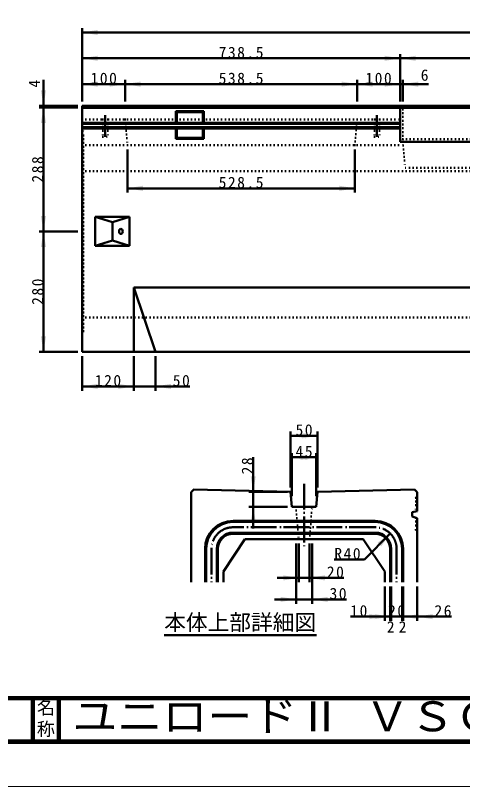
# Model space of a CAD drawing. Units: millimetres, scale not verified. Extents: x -2102 to 2102, y -1485 to 1485.
# Drawn here: x -323 to 716, y -1485 to 306 of the extents above; entities that cross this region are included whole.
import ezdxf
from ezdxf.enums import TextEntityAlignment as Align

# ---------------------------------------------------------------- set-up
doc = ezdxf.new("R2010")
doc.units = ezdxf.units.MM
doc.header["$LTSCALE"] = 5
doc.linetypes.add('DOTTED', pattern=[1.75, 0.25, -1.5])
doc.linetypes.add('LONG_DASHED_DOTTED', pattern=[15.25, 12, -1.5, 0.25, -1.5])
doc.layers.add('0-0_V-nasSTD', color=7, linetype='Continuous', lineweight=35)
doc.layers.add('0-1_0', color=7, linetype='Continuous', lineweight=50)
doc.styles.add('ＭＳ ゴシック', font='')
doc.styles.get('ＭＳ ゴシック').set_extended_font_data('MS Gothic')

msp = doc.modelspace()

# ---------------------------------------------------------------- linework, layer by layer
at = {"layer": '0-0_V-nasSTD', "linetype": 'DOTTED', "lineweight": 50}
for p, q in [((328.526, -835.31), (334.776, -910.31)), ((359.776, -910.31), (366.026, -835.31))]:
    msp.add_line(p, q, dxfattribs=at)
at = {"layer": '0-0_V-nasSTD', "lineweight": 100}
for p, q in [((-282.5, -1280), (-282.5, -1380)), ((-222.5, -1280), (-222.5, -1380)), ((-1997.5, -1380), (1997.5, -1380))]:
    msp.add_line(p, q, dxfattribs=at)
at = {"layer": '0-0_V-nasSTD', "lineweight": 18}
for points in [[(-2102.5, -1485), (-2102.5, 1485), (2102.5, 1485), (2102.5, -1485)], [(-2002.5, -1385), (-2002.5, 1385), (2002.5, 1385), (2002.5, -1385)]]:
    msp.add_lwpolyline(points, close=True, dxfattribs=at)
at = {"layer": '0-0_V-nasSTD'}
for points in [[(-168.15, 266.38), (-132.15, 260.38), (-132.15, 272.38)], [(-168.15, 206.38), (-132.15, 200.38), (-132.15, 212.38)], [(534.35, 200.38), (534.35, 212.38), (570.35, 206.38)], [(570.35, 206.38), (606.35, 200.38), (606.35, 212.38)], [(-168.15, 146.38), (-132.15, 140.38), (-132.15, 152.38)], [(-104.15, 140.38), (-104.15, 152.38), (-68.15, 146.38)], [(-68.15, 146.38), (-32.15, 140.38), (-32.15, 152.38)], [(434.35, 140.38), (434.35, 152.38), (470.35, 146.38)], [(470.35, 146.38), (506.35, 140.38), (506.35, 152.38)], [(534.35, 140.38), (534.35, 152.38), (570.35, 146.38)], [(576.35, 146.38), (612.35, 140.38), (612.35, 152.38)], [(-264.15, 132.38), (-258.15, 96.38), (-252.15, 132.38)], [(-264.15, 56.38), (-258.15, 92.38), (-252.15, 56.38)], [(-63.15, -95.62), (-27.15, -101.62), (-27.15, -89.62)], [(429.35, -101.62), (429.35, -89.62), (465.35, -95.62)], [(-264.15, -159.62), (-258.15, -195.62), (-252.15, -159.62)], [(-264.15, -231.62), (-258.15, -195.62), (-252.15, -231.62)], [(-264.15, -439.62), (-258.15, -475.62), (-252.15, -439.62)], [(-168.15, -555.62), (-132.15, -561.62), (-132.15, -549.62)], [(-84.15, -561.62), (-84.15, -549.62), (-48.15, -555.62)], [(1.85, -555.62), (37.85, -561.62), (37.85, -549.62)], [(316.026, -670.31), (352.026, -676.31), (352.026, -664.31)], [(342.526, -676.31), (342.526, -664.31), (378.526, -670.31)], [(319.151, -720.31), (355.151, -726.31), (355.151, -714.31)], [(339.401, -726.31), (339.401, -714.31), (375.401, -720.31)], [(223.151, -764.31), (229.151, -800.31), (235.151, -764.31)], [(223.151, -871.31), (229.151, -835.31), (235.151, -871.31)], [(517.932, -918.668), (526.418, -927.153), (547.631, -897.455)], [(298.776, -1006.31), (298.776, -994.31), (334.776, -1000.31)], [(359.776, -1000.31), (395.776, -1006.31), (395.776, -994.31)], [(292.526, -1056.31), (292.526, -1044.31), (328.526, -1050.31)], [(366.026, -1050.31), (402.026, -1056.31), (402.026, -1044.31)], [(498.776, -1096.31), (498.776, -1084.31), (534.776, -1090.31)], [(511.276, -1096.31), (511.276, -1084.31), (547.276, -1090.31)], [(577.276, -1090.31), (613.276, -1096.31), (613.276, -1084.31)], [(609.776, -1090.31), (645.776, -1096.31), (645.776, -1084.31)]]:
    msp.add_solid(points, dxfattribs=at)
at = {"layer": '0-1_0'}
for p, q in [((-168.15, 106.38), (-168.15, 276.38)), ((-168.15, 266.38), (1831.85, 266.38)), ((570.35, 106.38), (570.35, 216.38)), ((-168.15, 206.38), (570.35, 206.38)), ((570.35, 206.38), (1093.35, 206.38)), ((-258.15, 156.38), (-258.15, 96.38)), ((-168.15, 146.38), (-68.15, 146.38)), ((-68.15, 106.38), (-68.15, 156.38)), ((-68.15, 146.38), (470.35, 146.38)), ((470.35, 106.38), (470.35, 156.38)), ((470.35, 146.38), (570.35, 146.38)), ((570.35, 146.38), (576.35, 146.38)), ((576.35, 106.38), (576.35, 156.38)), ((636.35, 146.38), (576.35, 146.38)), ((-178.15, 96.38), (-268.15, 96.38)), ((-178.15, 92.38), (-268.15, 92.38)), ((-258.15, 92.38), (-258.15, 96.38)), ((-168.15, 96.38), (-168.15, -475.62)), ((-168.15, 96.38), (570.35, 96.38)), ((-168.15, 91.38), (570.35, 91.38)), ((570.35, 96.38), (570.35, 12.38)), ((1093.35, 96.38), (570.35, 96.38)), ((570.35, 91.38), (831.85, 91.38)), ((49.55, 83.68), (114.15, 83.68)), ((49.55, 83.68), (51.85, 81.38)), ((49.55, 83.68), (49.55, 56.395)), ((51.85, 81.38), (111.85, 81.38)), ((51.85, 81.38), (51.85, 56.395)), ((111.85, 81.38), (114.15, 83.68)), ((111.85, 81.38), (111.85, 56.395)), ((114.15, 83.68), (114.15, 56.395)), ((-168.15, 56.395), (570.35, 56.395)), ((-168.15, 54.38), (570.35, 54.38)), ((-168.15, 46.38), (570.35, 46.38)), ((-168.15, 43.022), (570.35, 43.022)), ((49.55, 43.022), (49.55, 19.08)), ((51.85, 43.022), (51.85, 21.38)), ((111.85, 43.022), (111.85, 21.38)), ((114.15, 43.022), (114.15, 19.08)), ((49.55, 19.08), (51.85, 21.38)), ((49.55, 19.08), (114.15, 19.08)), ((51.85, 21.38), (111.85, 21.38)), ((111.85, 21.38), (114.15, 19.08)), ((570.35, 12.38), (1093.35, 12.38)), ((-63.15, -5.62), (-63.15, -105.62)), ((465.35, -5.62), (465.35, -105.62)), ((-63.15, -95.62), (465.35, -95.62)), ((-138.15, -162.12), (-138.15, -229.12)), ((-138.15, -162.12), (-58.15, -162.12)), ((-98.15, -174.12), (-98.15, -217.12)), ((-58.15, -162.12), (-58.15, -229.12)), ((-178.15, -195.62), (-268.15, -195.62)), ((-138.15, -229.12), (-58.15, -229.12)), ((-48.15, -325.62), (-48.15, -475.62)), ((-48.15, -325.62), (1.85, -475.62)), ((-48.15, -325.62), (831.85, -325.62)), ((-178.15, -475.62), (-268.15, -475.62)), ((-168.15, -475.62), (1831.85, -475.62)), ((-168.15, -485.62), (-168.15, -565.62)), ((-48.15, -485.62), (-48.15, -565.62)), ((1.85, -485.62), (1.85, -565.62)), ((81.85, -555.62), (1.85, -555.62)), ((316.026, -790.31), (316.026, -660.31)), ((316.026, -790.31), (316.026, -660.31)), ((378.526, -790.31), (378.526, -660.31)), ((316.026, -670.31), (378.526, -670.31)), ((319.151, -810.31), (319.151, -710.31)), ((375.401, -810.31), (375.401, -710.31)), ((229.151, -720.31), (229.151, -800.31)), ((319.151, -720.31), (375.401, -720.31)), ((84.776, -801.56), (84.776, -1010.31)), ((309.151, -800.31), (219.151, -800.31)), ((229.151, -835.31), (229.151, -800.31)), ((316.026, -800.31), (319.151, -835.31)), ((378.526, -800.31), (375.401, -835.31)), ((609.776, -845.291), (609.776, -801.56)), ((309.151, -835.31), (219.151, -835.31)), ((229.151, -885.31), (229.151, -835.31)), ((319.151, -835.31), (375.401, -835.31)), ((598.526, -847.81), (609.776, -845.291)), ((598.526, -857.81), (598.526, -847.81)), ((598.526, -857.81), (609.776, -862.008)), ((512.276, -867.81), (182.276, -867.81)), ((512.276, -870.31), (182.276, -870.31)), ((609.776, -862.008), (609.776, -1010.31)), ((512.276, -895.31), (182.276, -895.31)), ((209.776, -910.31), (159.776, -985.31)), ((512.276, -897.81), (182.276, -897.81)), ((209.776, -910.31), (484.776, -910.31)), ((484.776, -910.31), (534.776, -985.31)), ((487.527, -957.559), (547.631, -897.455)), ((328.526, -920.31), (328.526, -1060.31)), ((334.776, -920.31), (334.776, -1010.31)), ((359.776, -920.31), (359.776, -1010.31)), ((366.026, -920.31), (366.026, -1060.31)), ((117.276, -932.81), (117.276, -1010.31)), ((119.776, -932.81), (119.776, -1010.31)), ((144.776, -932.81), (144.776, -1010.31)), ((147.276, -932.81), (147.276, -1010.31)), ((547.276, -1010.31), (547.276, -932.81)), ((549.776, -932.81), (549.776, -1010.31)), ((574.776, -932.81), (574.776, -1010.31)), ((577.276, -1010.31), (577.276, -932.81)), ((487.527, -957.559), (417.527, -957.559)), ((159.776, -985.31), (159.776, -1010.31)), ((284.776, -1000.31), (334.776, -1000.31)), ((334.776, -1000.31), (359.776, -1000.31)), ((439.776, -1000.31), (359.776, -1000.31)), ((534.776, -985.31), (534.776, -1010.31)), ((534.776, -1020.31), (534.776, -1100.31)), ((547.276, -1020.31), (547.276, -1100.31)), ((549.776, -1020.31), (549.776, -1100.31)), ((574.776, -1020.31), (574.776, -1100.31)), ((577.276, -1020.31), (577.276, -1100.31)), ((609.776, -1020.31), (609.776, -1100.31)), ((278.526, -1050.31), (328.526, -1050.31)), ((328.526, -1050.31), (366.026, -1050.31)), ((446.026, -1050.31), (366.026, -1050.31)), ((454.776, -1090.31), (534.776, -1090.31)), ((534.776, -1090.31), (547.276, -1090.31)), ((689.776, -1090.31), (609.776, -1090.31)), ((22.307, -1133.145), (376.317, -1133.145))]:
    msp.add_line(p, q, dxfattribs=at)
at = {"layer": '0-1_0', "linetype": 'DOTTED'}
for p, q in [((-168.15, 92.38), (570.35, 92.38)), ((576.35, 96.38), (576.35, 12.38)), ((-168.15, 64.38), (570.35, 64.38)), ((-120.45, 64.38), (-120.45, 24.38)), ((-108.45, 64.38), (-108.45, 24.38)), ((-68.15, 64.38), (-63.15, 4.38)), ((465.35, 4.38), (470.35, 64.38)), ((510.65, 64.38), (510.65, 24.38)), ((522.65, 64.38), (522.65, 24.38)), ((-165.15, 36.38), (-168.15, 38.38)), ((-165.15, -427.62), (-165.15, 36.38)), ((-120.45, 24.38), (-108.45, 24.38)), ((510.65, 24.38), (522.65, 24.38)), ((576.35, 18.38), (831.85, 18.38)), ((-168.15, 14.38), (-165.15, 16.38)), ((-168.15, 4.38), (577.657, 4.38)), ((577.05, 12.38), (581.609, -47.731)), ((1082.091, -47.731), (581.609, -47.731)), ((-168.15, -55.62), (831.85, -55.62)), ((-168.15, -395.62), (831.85, -395.62)), ((-168.15, -405.62), (-165.15, -407.62)), ((-165.15, -427.62), (-168.15, -429.62)), ((606.901, -814.06), (609.776, -811.185)), ((606.901, -814.06), (606.901, -845.935))]:
    msp.add_line(p, q, dxfattribs=at)
at = {"layer": '0-1_0', "linetype": 'LONG_DASHED_DOTTED'}
for p, q in [((-114.45, 74.38), (-114.45, 24.38)), ((516.65, 74.38), (516.65, 24.38)), ((347.276, -781.56), (347.276, -929.06)), ((512.276, -882.81), (182.276, -882.81)), ((132.276, -932.81), (132.276, -1010.31)), ((562.276, -932.81), (562.276, -1010.31))]:
    msp.add_line(p, q, dxfattribs=at)
at = {"layer": '0-1_0', "lineweight": 100}
msp.add_line((-1997.5, -1280), (1997.5, -1280), dxfattribs=at)
at = {"layer": '0-1_0'}
for points in [[(-258.15, -475.62), (-258.15, -195.62), (-258.15, 92.38)], [(-138.15, -162.12), (-98.15, -174.12), (-58.15, -162.12)], [(-138.15, -229.12), (-98.15, -217.12), (-58.15, -229.12)], [(-168.15, -555.62), (-48.15, -555.62), (1.85, -555.62)], [(316.026, -800.31), (91.026, -795.31), (84.776, -801.56)], [(378.526, -800.31), (603.526, -795.31), (609.776, -801.56)], [(547.276, -1090.31), (549.776, -1090.31), (574.776, -1090.31), (577.276, -1090.31), (609.776, -1090.31)]]:
    msp.add_lwpolyline(points, dxfattribs=at)
at = {"layer": '0-1_0', "linetype": 'DOTTED'}
msp.add_lwpolyline([(606.901, -860.935), (606.901, -889.06), (609.776, -891.935)], dxfattribs=at)
at = {"layer": '0-1_0'}
for centre, radius, start, end in [((182.276, -932.81), 65, 90, 180), ((182.276, -932.81), 62.5, 90, 180), ((512.276, -932.81), 65, 0, 90), ((512.276, -932.81), 62.5, 0, 90), ((182.276, -932.81), 37.5, 90, 180), ((512.276, -932.81), 37.5, 0, 90), ((182.276, -932.81), 35, 90, 180), ((512.276, -932.81), 35, 0, 90)]:
    msp.add_arc(centre, radius, start, end, dxfattribs=at)
at = {"layer": '0-1_0', "linetype": 'LONG_DASHED_DOTTED'}
for centre, start, end in [((182.276, -932.81), 90, 180), ((512.276, -932.81), 0, 90)]:
    msp.add_arc(centre, 50, start, end, dxfattribs=at)
at = {"layer": '0-1_0'}
msp.add_ellipse((-78.15, -195.62), major_axis=(0, 6), ratio=0.707107, dxfattribs=at)

# ---------------------------------------------------------------- texts
at = {"layer": '0-0_V-nasSTD', "style": 'ＭＳ ゴシック'}
for s, height, p in [('6', 26.39, (618.35, 146.38)), ('本体上部詳細図', 36.95, (22.307, -1133.145)), ('2', 26.39, (539.526, -1135.31)), ('2', 26.39, (567.026, -1135.31)), ('名', 30.79, (-273.518, -1326.001)), ('称', 30.79, (-273.524, -1375.99))]:
    msp.add_text(s, height=height, dxfattribs=at).set_placement(p, align=Align.BOTTOM_LEFT)
msp.add_text('4', height=26.39, rotation=90, dxfattribs=at).set_placement((-258.15, 138.38), align=Align.BOTTOM_LEFT)
at = {"layer": '0-0_V-nasSTD', "style": 'ＭＳ ゴシック', "width": 1.1}
msp.add_text('ユニロードⅡ ＶＳＧ集水', height=69.65, dxfattribs=at).set_placement((-191, -1377.53), align=Align.BOTTOM_LEFT)
at = {"layer": '0-0_V-nasSTD', "char_height": 26.39, "attachment_point": 7, "style": 'ＭＳ ゴシック'}
for s, insert in [('\\T1.2;738.5', (148.9, 206.38)), ('\\T1.2;100', (-148.75, 146.38)), ('\\T1.2;538.5', (148.9, 146.38)), ('\\T1.2;100', (489.75, 146.38)), ('\\T1.2;528.5', (148.9, -95.62)), ('\\T1.2;120', (-138.75, -555.62)), ('\\T1.2;50', (42.25, -555.623)), ('\\T1.2;50', (327.476, -670.31)), ('\\T1.2;45', (327.476, -720.31)), ('\\T1.2;R40', (417.527, -957.559)), ('\\T1.2;20', (400.176, -1000.31)), ('\\T1.2;30', (406.426, -1050.31)), ('\\T1.2;10', (454.776, -1090.31)), ('\\T1.2;20', (542.476, -1090.31)), ('\\T1.2;26', (650.176, -1090.31))]:
    msp.add_mtext(s, dxfattribs=dict(at, insert=insert))
at = {"layer": '0-0_V-nasSTD', "char_height": 26.39, "attachment_point": 7, "rotation": 90, "style": 'ＭＳ ゴシック'}
for s, insert in [('\\T1.2;288', (-258.15, -82.22)), ('\\T1.2;280', (-258.15, -366.22)), ('\\T1.2;28', (229.154, -759.91))]:
    msp.add_mtext(s, dxfattribs=dict(at, insert=insert))

doc.saveas('drawing.dxf')
